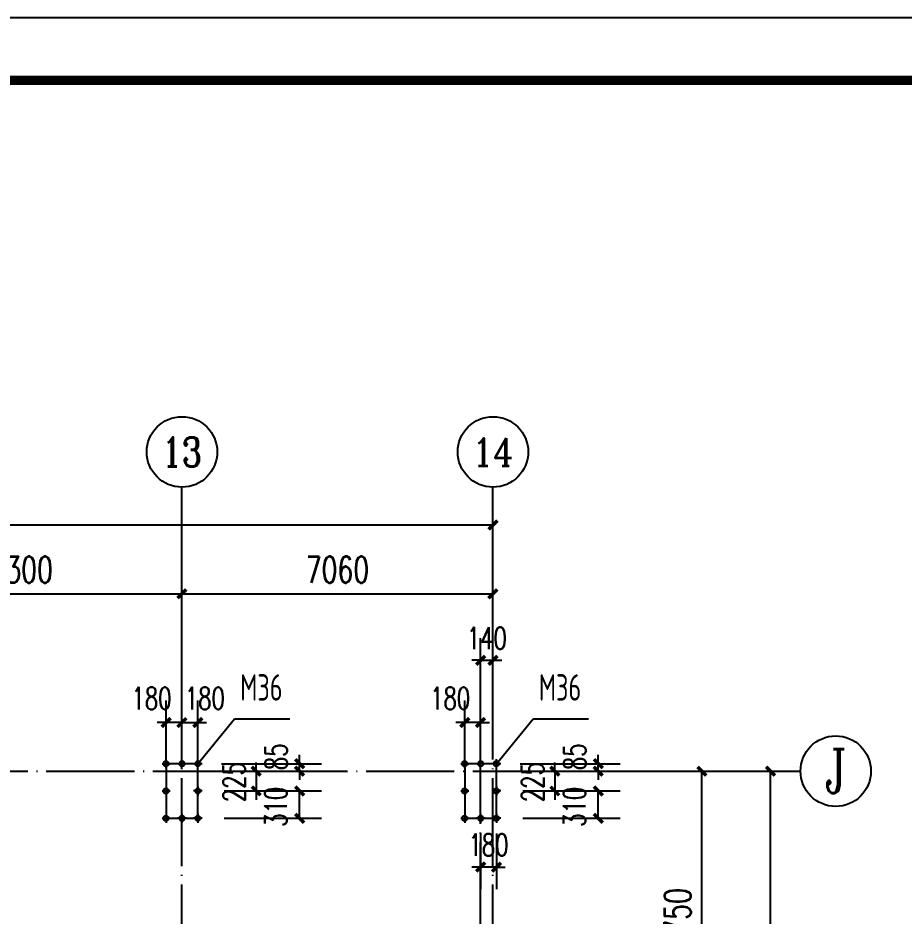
# Model space of a CAD drawing. Extents: x -89996 to 1006241, y -2176 to 440573.
# Drawn here: x 490150 to 510266, y 152204 to 172594 of the extents above; entities that cross this region are included whole.
import ezdxf
from ezdxf.enums import TextEntityAlignment as Align

# ---------------------------------------------------------------- set-up
doc = ezdxf.new("R2010")
doc.units = 0
doc.header["$LTSCALE"] = 1000
doc.header["$MEASUREMENT"] = 0
doc.linetypes.add('DOTE', pattern=[2.42, 2, -0.2, 0.02, -0.2])
for name, color, linetype in [('AXIS', 3, 'Continuous'), ('AXIS_TEXT', 7, 'Continuous'), ('DOTE', 1, 'DOTE'), ('PUB_TITLE', 4, 'Continuous'), ('TEXT', 7, 'Continuous'), ('WALL', 9, 'Continuous')]:
    doc.layers.add(name, color=color, linetype=linetype)
doc.styles.add('_TCH_AXIS', font='COMPLEX', dxfattribs={"bigfont": 'GBCBIG'})
doc.styles.add('_TCH_DIM_T3', font='SIMPLEX', dxfattribs={"width": 0.705882, "bigfont": 'GBCBIG'})
doc.styles.add('COMPLEX', font='COMPLEX')
doc.styles.add('TSSD_Label', font='tssdeng.shx', dxfattribs={"width": 0.7, "bigfont": 'hztxt.shx'})
doc.dimstyles.new('_TCH_ARCH&&200', dxfattribs={"dimtxt": 595, "dimasz": 200, "dimexe": 500, "dimexo": 600, "dimgap": 252.5, "dimtad": 1, "dimdec": 0, "dimzin": 0, "dimdsep": 46, "dimtxsty": '_TCH_DIM_T3', "dimblk": 'ARCHTICK', "dimcen": 0.09, "dimclrt": 7, "dimazin": 2, "dimtfac": 1, "dimtdec": 0, "dimtix": 1, "dimtmove": 2, "dimatfit": 3, "dimfxl": 0, "dimtolj": 1, "dimtzin": 0, "dimarcsym": 0})
doc.dimstyles.new('TCH-200-1', dxfattribs={"dimtxt": 595, "dimasz": 200, "dimexe": 500, "dimexo": 600, "dimgap": 252.5, "dimtad": 1, "dimdec": 0, "dimzin": 0, "dimdsep": 46, "dimtxsty": '_TCH_DIM_T3', "dimblk": 'ARCHTICK', "dimcen": 0.09, "dimclrd": 3, "dimclre": 3, "dimclrt": 7, "dimazin": 2, "dimtfac": 1, "dimtdec": 0, "dimtix": 1, "dimtmove": 2, "dimatfit": 3, "dimfxl": 0, "dimtolj": 1, "dimtzin": 0, "dimarcsym": 0})
doc.dimstyles.new('TCH-200-2', dxfattribs={"dimtxt": 500, "dimasz": 200, "dimexe": 500, "dimexo": 600, "dimgap": 252.5, "dimtad": 1, "dimdec": 0, "dimlfac": 0.5, "dimzin": 0, "dimdsep": 46, "dimtxsty": '_TCH_DIM_T3', "dimblk": 'ARCHTICK', "dimcen": 0.09, "dimclrd": 124, "dimclre": 124, "dimclrt": 7, "dimazin": 2, "dimtfac": 1, "dimtdec": 0, "dimtix": 1, "dimtmove": 2, "dimatfit": 3, "dimfxl": 0, "dimtolj": 1, "dimtzin": 0, "dimarcsym": 0})

# ---------------------------------------------------------------- blocks, each defined once
blk = doc.blocks.new('_ArchTick')
at = {"color": 0, "linetype": 'ByBlock', "const_width": 0.4}
blk.add_lwpolyline([(-0.5, -0.5), (0.5, 0.5)], dxfattribs=at)
blk = doc.blocks.new('*D1262')
at = {"layer": 'Defpoints', "color": 0, "transparency": 16777216}
for p in [(501144, 155493), (507235, 155493), (501173, 115883)]:
    blk.add_point(p, dxfattribs=at)
at = {"layer": 'WALL', "color": 3, "lineweight": -2, "transparency": 16777216}
for p, q in [((501744, 155493), (507735, 155493)), ((507235, 115883), (507235, 155493)), ((501773, 115883), (507735, 115883))]:
    blk.add_line(p, q, dxfattribs=at)
at = {"layer": 'WALL', "color": 3, "lineweight": -2, "transparency": 16777216, "xscale": 200, "yscale": 200, "zscale": 200}
for p, rotation in [((507235, 155493), 90), ((507235, 115883), 270)]:
    blk.add_blockref('_ArchTick', p, dxfattribs=dict(at, rotation=rotation))
at = {"layer": 'WALL', "color": 7, "transparency": 16777216, "insert": (506685, 135688), "char_height": 595, "attachment_point": 5, "rotation": 90, "style": '_TCH_DIM_T3'}
blk.add_mtext('\\A1;39610', dxfattribs=at)
blk = doc.blocks.new('*D1264')
at = {"layer": 'Defpoints', "color": 0, "transparency": 16777216}
for p in [(421624, 161082), (500933, 155833), (421624, 155633)]:
    blk.add_point(p, dxfattribs=at)
at = {"layer": 'WALL', "color": 3, "lineweight": -2, "transparency": 16777216}
for p, q in [((421624, 156233), (421624, 161582)), ((500933, 156433), (500933, 161582)), ((500933, 161082), (421624, 161082))]:
    blk.add_line(p, q, dxfattribs=at)
at = {"layer": 'WALL', "color": 3, "lineweight": -2, "transparency": 16777216, "xscale": 200, "yscale": 200, "zscale": 200, "rotation": 180}
blk.add_blockref('_ArchTick', (421624, 161082), dxfattribs=at)
at = {"layer": 'WALL', "color": 3, "lineweight": -2, "transparency": 16777216, "xscale": 200, "yscale": 200, "zscale": 200}
blk.add_blockref('_ArchTick', (500933, 161082), dxfattribs=at)
at = {"layer": 'WALL', "color": 7, "transparency": 16777216, "insert": (461279, 161632), "char_height": 595, "attachment_point": 5, "style": '_TCH_DIM_T3'}
blk.add_mtext('\\A1;79310', dxfattribs=at)
blk = doc.blocks.new('*D1722')
at = {"color": 124, "linetype": 'ByBlock', "lineweight": -2, "transparency": 16777216}
for p, q in [((496544, 155663), (496544, 155863)), ((494773, 155663), (497044, 155663)), ((496544, 155493), (496544, 155663)), ((494773, 155493), (497044, 155493)), ((496544, 155493), (496544, 155293))]:
    blk.add_line(p, q, dxfattribs=at)
at = {"layer": 'Defpoints', "color": 0, "linetype": 'ByBlock', "transparency": 16777216}
for p in [(494173, 155663), (496544, 155663), (494173, 155493)]:
    blk.add_point(p, dxfattribs=at)
at = {"color": 124, "linetype": 'ByBlock', "lineweight": -2, "transparency": 16777216, "xscale": 200, "yscale": 200, "zscale": 200}
for p, rotation in [((496544, 155663), 270), ((496544, 155493), 90)]:
    blk.add_blockref('_ArchTick', p, dxfattribs=dict(at, rotation=rotation))
at = {"color": 7, "linetype": 'ByBlock', "transparency": 16777216, "insert": (496013, 155816), "char_height": 500, "attachment_point": 5, "rotation": 90, "style": '_TCH_DIM_T3'}
blk.add_mtext('\\A1;85', dxfattribs=at)
blk = doc.blocks.new('*D1723')
at = {"color": 124, "linetype": 'ByBlock', "lineweight": -2, "transparency": 16777216}
for p, q in [((493513, 155776), (493513, 157097)), ((493873, 155773), (493873, 157097)), ((493513, 156597), (493313, 156597)), ((493873, 156597), (493513, 156597)), ((493873, 156597), (494073, 156597))]:
    blk.add_line(p, q, dxfattribs=at)
at = {"layer": 'Defpoints', "color": 0, "linetype": 'ByBlock', "transparency": 16777216}
for p in [(493513, 156597), (493513, 155176), (493873, 155173)]:
    blk.add_point(p, dxfattribs=at)
at = {"color": 124, "linetype": 'ByBlock', "lineweight": -2, "transparency": 16777216, "xscale": 200, "yscale": 200, "zscale": 200}
blk.add_blockref('_ArchTick', (493513, 156597), dxfattribs=at)
at = {"color": 124, "linetype": 'ByBlock', "lineweight": -2, "transparency": 16777216, "xscale": 200, "yscale": 200, "zscale": 200, "rotation": 180}
blk.add_blockref('_ArchTick', (493873, 156597), dxfattribs=at)
at = {"color": 7, "linetype": 'ByBlock', "transparency": 16777216, "insert": (493185, 157147), "char_height": 500, "attachment_point": 5, "style": '_TCH_DIM_T3'}
blk.add_mtext('\\A1;180', dxfattribs=at)
blk = doc.blocks.new('*D1724')
at = {"color": 124, "linetype": 'ByBlock', "lineweight": -2, "transparency": 16777216}
for p, q in [((493873, 155773), (493873, 157097)), ((494233, 155763), (494233, 157097)), ((493873, 156597), (493673, 156597)), ((493873, 156597), (494233, 156597)), ((494233, 156597), (494433, 156597))]:
    blk.add_line(p, q, dxfattribs=at)
at = {"layer": 'Defpoints', "color": 0, "linetype": 'ByBlock', "transparency": 16777216}
for p in [(494233, 156597), (493873, 155173), (494233, 155163)]:
    blk.add_point(p, dxfattribs=at)
at = {"color": 124, "linetype": 'ByBlock', "lineweight": -2, "transparency": 16777216, "xscale": 200, "yscale": 200, "zscale": 200}
blk.add_blockref('_ArchTick', (493873, 156597), dxfattribs=at)
at = {"color": 124, "linetype": 'ByBlock', "lineweight": -2, "transparency": 16777216, "xscale": 200, "yscale": 200, "zscale": 200, "rotation": 180}
blk.add_blockref('_ArchTick', (494233, 156597), dxfattribs=at)
at = {"color": 7, "linetype": 'ByBlock', "transparency": 16777216, "insert": (494395, 157147), "char_height": 500, "attachment_point": 5, "style": '_TCH_DIM_T3'}
blk.add_mtext('\\A1;180', dxfattribs=at)
blk = doc.blocks.new('*D1725')
at = {"color": 124, "linetype": 'ByBlock', "lineweight": -2, "transparency": 16777216}
for p, q in [((495558, 155493), (495558, 155693)), ((494773, 155493), (496058, 155493)), ((495558, 155493), (495558, 155043)), ((494833, 155043), (496058, 155043)), ((495558, 155043), (495558, 154843))]:
    blk.add_line(p, q, dxfattribs=at)
at = {"layer": 'Defpoints', "color": 0, "linetype": 'ByBlock', "transparency": 16777216}
for p in [(494173, 155493), (494233, 155043), (495558, 155043)]:
    blk.add_point(p, dxfattribs=at)
at = {"color": 124, "linetype": 'ByBlock', "lineweight": -2, "transparency": 16777216, "xscale": 200, "yscale": 200, "zscale": 200}
for p, rotation in [((495558, 155493), 270), ((495558, 155043), 90)]:
    blk.add_blockref('_ArchTick', p, dxfattribs=dict(at, rotation=rotation))
at = {"color": 7, "linetype": 'ByBlock', "transparency": 16777216, "insert": (495055, 155245), "char_height": 500, "attachment_point": 5, "rotation": 90, "style": '_TCH_DIM_T3'}
blk.add_mtext('\\A1;225', dxfattribs=at)
blk = doc.blocks.new('*D1721')
at = {"color": 124, "linetype": 'ByBlock', "lineweight": -2, "transparency": 16777216}
for p, q in [((494833, 155043), (497044, 155043)), ((496544, 154423), (496544, 155043)), ((494833, 154423), (497044, 154423))]:
    blk.add_line(p, q, dxfattribs=at)
at = {"layer": 'Defpoints', "color": 0, "linetype": 'ByBlock', "transparency": 16777216}
for p in [(494233, 155043), (496544, 155043), (494233, 154423)]:
    blk.add_point(p, dxfattribs=at)
at = {"color": 124, "linetype": 'ByBlock', "lineweight": -2, "transparency": 16777216, "xscale": 200, "yscale": 200, "zscale": 200}
for p, rotation in [((496544, 155043), 90), ((496544, 154423), 270)]:
    blk.add_blockref('_ArchTick', p, dxfattribs=dict(at, rotation=rotation))
at = {"color": 7, "linetype": 'ByBlock', "transparency": 16777216, "insert": (496002, 154684), "char_height": 500, "attachment_point": 5, "rotation": 90, "style": '_TCH_DIM_T3'}
blk.add_mtext('\\A1;310', dxfattribs=at)
blk = doc.blocks.new('*D1727')
at = {"color": 124, "linetype": 'ByBlock', "lineweight": -2, "transparency": 16777216}
for p, q in [((503324, 155663), (503324, 155863)), ((501553, 155663), (503824, 155663)), ((503324, 155493), (503324, 155663)), ((501553, 155493), (503824, 155493)), ((503324, 155493), (503324, 155293))]:
    blk.add_line(p, q, dxfattribs=at)
at = {"layer": 'Defpoints', "color": 0, "linetype": 'ByBlock', "transparency": 16777216}
for p in [(500953, 155663), (503324, 155663), (500953, 155493)]:
    blk.add_point(p, dxfattribs=at)
at = {"color": 124, "linetype": 'ByBlock', "lineweight": -2, "transparency": 16777216, "xscale": 200, "yscale": 200, "zscale": 200}
for p, rotation in [((503324, 155663), 270), ((503324, 155493), 90)]:
    blk.add_blockref('_ArchTick', p, dxfattribs=dict(at, rotation=rotation))
at = {"color": 7, "linetype": 'ByBlock', "transparency": 16777216, "insert": (502793, 155816), "char_height": 500, "attachment_point": 5, "rotation": 90, "style": '_TCH_DIM_T3'}
blk.add_mtext('\\A1;85', dxfattribs=at)
blk = doc.blocks.new('*D1728')
at = {"color": 124, "linetype": 'ByBlock', "lineweight": -2, "transparency": 16777216}
for p, q in [((500293, 155776), (500293, 157097)), ((500653, 155773), (500653, 157097)), ((500293, 156597), (500093, 156597)), ((500653, 156597), (500293, 156597)), ((500653, 156597), (500853, 156597))]:
    blk.add_line(p, q, dxfattribs=at)
at = {"layer": 'Defpoints', "color": 0, "linetype": 'ByBlock', "transparency": 16777216}
for p in [(500293, 156597), (500293, 155176), (500653, 155173)]:
    blk.add_point(p, dxfattribs=at)
at = {"color": 124, "linetype": 'ByBlock', "lineweight": -2, "transparency": 16777216, "xscale": 200, "yscale": 200, "zscale": 200}
blk.add_blockref('_ArchTick', (500293, 156597), dxfattribs=at)
at = {"color": 124, "linetype": 'ByBlock', "lineweight": -2, "transparency": 16777216, "xscale": 200, "yscale": 200, "zscale": 200, "rotation": 180}
blk.add_blockref('_ArchTick', (500653, 156597), dxfattribs=at)
at = {"color": 7, "linetype": 'ByBlock', "transparency": 16777216, "insert": (499965, 157147), "char_height": 500, "attachment_point": 5, "style": '_TCH_DIM_T3'}
blk.add_mtext('\\A1;180', dxfattribs=at)
blk = doc.blocks.new('*D1729')
at = {"color": 124, "linetype": 'ByBlock', "lineweight": -2, "transparency": 16777216}
for p, q in [((502338, 155493), (502338, 155693)), ((501553, 155493), (502838, 155493)), ((502338, 155493), (502338, 155043)), ((501613, 155043), (502838, 155043)), ((502338, 155043), (502338, 154843))]:
    blk.add_line(p, q, dxfattribs=at)
at = {"layer": 'Defpoints', "color": 0, "linetype": 'ByBlock', "transparency": 16777216}
for p in [(500953, 155493), (501013, 155043), (502338, 155043)]:
    blk.add_point(p, dxfattribs=at)
at = {"color": 124, "linetype": 'ByBlock', "lineweight": -2, "transparency": 16777216, "xscale": 200, "yscale": 200, "zscale": 200}
for p, rotation in [((502338, 155493), 270), ((502338, 155043), 90)]:
    blk.add_blockref('_ArchTick', p, dxfattribs=dict(at, rotation=rotation))
at = {"color": 7, "linetype": 'ByBlock', "transparency": 16777216, "insert": (501835, 155245), "char_height": 500, "attachment_point": 5, "rotation": 90, "style": '_TCH_DIM_T3'}
blk.add_mtext('\\A1;225', dxfattribs=at)
blk = doc.blocks.new('*D1726')
at = {"color": 124, "linetype": 'ByBlock', "lineweight": -2, "transparency": 16777216}
for p, q in [((501613, 155043), (503824, 155043)), ((503324, 154423), (503324, 155043)), ((501613, 154423), (503824, 154423))]:
    blk.add_line(p, q, dxfattribs=at)
at = {"layer": 'Defpoints', "color": 0, "linetype": 'ByBlock', "transparency": 16777216}
for p in [(501013, 155043), (503324, 155043), (501013, 154423)]:
    blk.add_point(p, dxfattribs=at)
at = {"color": 124, "linetype": 'ByBlock', "lineweight": -2, "transparency": 16777216, "xscale": 200, "yscale": 200, "zscale": 200}
for p, rotation in [((503324, 155043), 90), ((503324, 154423), 270)]:
    blk.add_blockref('_ArchTick', p, dxfattribs=dict(at, rotation=rotation))
at = {"color": 7, "linetype": 'ByBlock', "transparency": 16777216, "insert": (502782, 154684), "char_height": 500, "attachment_point": 5, "rotation": 90, "style": '_TCH_DIM_T3'}
blk.add_mtext('\\A1;310', dxfattribs=at)
blk = doc.blocks.new('*D1730')
at = {"color": 124, "linetype": 'ByBlock', "lineweight": -2, "transparency": 16777216}
for p, q in [((500653, 154081), (500653, 152816)), ((501013, 154081), (501013, 152816)), ((500653, 153316), (500453, 153316)), ((501013, 153316), (500653, 153316)), ((501013, 153316), (501213, 153316))]:
    blk.add_line(p, q, dxfattribs=at)
at = {"layer": 'Defpoints', "color": 0, "linetype": 'ByBlock', "transparency": 16777216}
for p in [(500653, 154681), (501013, 154681), (500653, 153316)]:
    blk.add_point(p, dxfattribs=at)
at = {"color": 124, "linetype": 'ByBlock', "lineweight": -2, "transparency": 16777216, "xscale": 200, "yscale": 200, "zscale": 200}
blk.add_blockref('_ArchTick', (500653, 153316), dxfattribs=at)
at = {"color": 124, "linetype": 'ByBlock', "lineweight": -2, "transparency": 16777216, "xscale": 200, "yscale": 200, "zscale": 200, "rotation": 180}
blk.add_blockref('_ArchTick', (501013, 153316), dxfattribs=at)
at = {"color": 7, "linetype": 'ByBlock', "transparency": 16777216, "insert": (500833, 153819), "char_height": 500, "attachment_point": 5, "style": '_TCH_DIM_T3'}
blk.add_mtext('\\A1;180', dxfattribs=at)
blk = doc.blocks.new('*D1780')
at = {"color": 124, "linetype": 'ByBlock', "lineweight": -2, "transparency": 16777216}
for p, q in [((500653, 155863), (500653, 158510)), ((500933, 155863), (500933, 158510)), ((500653, 158010), (500453, 158010)), ((500653, 158010), (500933, 158010)), ((500933, 158010), (501133, 158010))]:
    blk.add_line(p, q, dxfattribs=at)
at = {"layer": 'Defpoints', "color": 0, "linetype": 'ByBlock', "transparency": 16777216}
for p in [(500933, 158010), (500653, 155263), (500933, 155263)]:
    blk.add_point(p, dxfattribs=at)
at = {"color": 124, "linetype": 'ByBlock', "lineweight": -2, "transparency": 16777216, "xscale": 200, "yscale": 200, "zscale": 200}
blk.add_blockref('_ArchTick', (500653, 158010), dxfattribs=at)
at = {"color": 124, "linetype": 'ByBlock', "lineweight": -2, "transparency": 16777216, "xscale": 200, "yscale": 200, "zscale": 200, "rotation": 180}
blk.add_blockref('_ArchTick', (500933, 158010), dxfattribs=at)
at = {"color": 7, "linetype": 'ByBlock', "transparency": 16777216, "insert": (500793, 158512), "char_height": 500, "attachment_point": 5, "style": '_TCH_DIM_T3'}
blk.add_mtext('\\A1;140', dxfattribs=at)
blk = doc.blocks.new('*D2678')
at = {"layer": 'AXIS', "color": 0, "lineweight": -2, "transparency": 16777216}
for p, q in [((502773, 155493), (506179, 155493)), ((505679, 148743), (505679, 155493)), ((502773, 148743), (506179, 148743))]:
    blk.add_line(p, q, dxfattribs=at)
at = {"layer": 'Defpoints', "color": 0, "transparency": 16777216}
for p in [(502173, 155493), (505679, 155493), (502173, 148743)]:
    blk.add_point(p, dxfattribs=at)
at = {"layer": 'AXIS', "color": 0, "lineweight": -2, "transparency": 16777216, "xscale": 200, "yscale": 200, "zscale": 200}
for p, rotation in [((505679, 155493), 90), ((505679, 148743), 270)]:
    blk.add_blockref('_ArchTick', p, dxfattribs=dict(at, rotation=rotation))
at = {"layer": 'AXIS', "color": 7, "transparency": 16777216, "insert": (505129, 152118), "char_height": 595, "attachment_point": 5, "rotation": 90, "style": '_TCH_DIM_T3'}
blk.add_mtext('\\A1;6750', dxfattribs=at)
blk = doc.blocks.new('*D2698')
at = {"layer": 'AXIS', "color": 0, "lineweight": -2, "transparency": 16777216}
for p, q in [((486573, 157070), (486573, 160020)), ((493873, 157070), (493873, 160020)), ((486573, 159520), (493873, 159520))]:
    blk.add_line(p, q, dxfattribs=at)
at = {"layer": 'Defpoints', "color": 0, "transparency": 16777216}
for p in [(493873, 159520), (486573, 156470), (493873, 156470)]:
    blk.add_point(p, dxfattribs=at)
at = {"layer": 'AXIS', "color": 0, "lineweight": -2, "transparency": 16777216, "xscale": 200, "yscale": 200, "zscale": 200, "rotation": 180}
blk.add_blockref('_ArchTick', (486573, 159520), dxfattribs=at)
at = {"layer": 'AXIS', "color": 0, "lineweight": -2, "transparency": 16777216, "xscale": 200, "yscale": 200, "zscale": 200}
blk.add_blockref('_ArchTick', (493873, 159520), dxfattribs=at)
at = {"layer": 'AXIS', "color": 7, "transparency": 16777216, "insert": (490223, 160070), "char_height": 595, "attachment_point": 5, "style": '_TCH_DIM_T3'}
blk.add_mtext('\\A1;7300', dxfattribs=at)
blk = doc.blocks.new('*D2699')
at = {"layer": 'AXIS', "color": 0, "lineweight": -2, "transparency": 16777216}
for p, q in [((493873, 157070), (493873, 160020)), ((500933, 157070), (500933, 160020)), ((493873, 159520), (500933, 159520))]:
    blk.add_line(p, q, dxfattribs=at)
at = {"layer": 'Defpoints', "color": 0, "transparency": 16777216}
for p in [(500933, 159520), (493873, 156470), (500933, 156470)]:
    blk.add_point(p, dxfattribs=at)
at = {"layer": 'AXIS', "color": 0, "lineweight": -2, "transparency": 16777216, "xscale": 200, "yscale": 200, "zscale": 200, "rotation": 180}
blk.add_blockref('_ArchTick', (493873, 159520), dxfattribs=at)
at = {"layer": 'AXIS', "color": 0, "lineweight": -2, "transparency": 16777216, "xscale": 200, "yscale": 200, "zscale": 200}
blk.add_blockref('_ArchTick', (500933, 159520), dxfattribs=at)
at = {"layer": 'AXIS', "color": 7, "transparency": 16777216, "insert": (497403, 160070), "char_height": 595, "attachment_point": 5, "style": '_TCH_DIM_T3'}
blk.add_mtext('\\A1;7060', dxfattribs=at)
blk = doc.blocks.new('_AXISO')
blk.add_circle((0, 0), 0.5)
at = {"layer": 'AXIS_TEXT', "style": 'COMPLEX', "width": 1.041667}
blk.add_attdef('A', text='', height=0.56, dxfattribs=at).set_placement((-0.25, -0.28), (0.25, -0.28), align=Align.FIT)

msp = doc.modelspace()

# ---------------------------------------------------------------- linework, layer by layer
for centre in [(493513.48, 155663.22), (493873.48, 155663.22), (494233.48, 155663.22), (500293.48, 155663.22), (500653.48, 155663.22), (501013.48, 155663.22), (493513.48, 155043.22), (494233.48, 155043.22), (500293.48, 155043.22), (501013.48, 155043.22), (493513.48, 154423.22), (493873.48, 154423.22), (494233.48, 154423.22), (500293.48, 154423.22), (500653.48, 154423.22), (501013.48, 154423.22)]:
    msp.add_circle(centre, 58.52)
at = {"layer": 'AXIS'}
for p, q in [((493873.48, 156470.01), (493873.48, 161941.42)), ((500933.48, 156470.01), (500933.48, 161941.42)), ((495067.87, 156672.14), (494223.48, 155643.22)), ((496321.89, 156672.14), (495067.87, 156672.14)), ((501847.87, 156672.14), (501003.48, 155643.22)), ((503101.89, 156672.14), (501847.87, 156672.14)), ((493422.81, 155663.22), (493604.15, 155663.22)), ((493513.48, 155562.55), (493513.48, 155763.89)), ((493974.15, 155663.22), (493772.81, 155663.22)), ((493873.48, 155562.55), (493873.48, 155763.89)), ((494334.15, 155663.22), (494132.81, 155663.22)), ((494233.48, 155562.55), (494233.48, 155763.89)), ((500202.81, 155663.22), (500384.15, 155663.22)), ((500293.48, 155562.55), (500293.48, 155763.89)), ((500754.15, 155663.22), (500552.81, 155663.22)), ((500653.48, 155562.55), (500653.48, 155763.89)), ((501114.15, 155663.22), (500912.81, 155663.22)), ((501013.48, 155562.55), (501013.48, 155763.89)), ((502173.48, 155493.22), (507915.11, 155493.22)), ((493422.81, 155043.22), (493604.15, 155043.22)), ((493513.48, 155143.89), (493513.48, 154942.55)), ((494334.15, 155043.22), (494132.81, 155043.22)), ((494233.48, 155143.89), (494233.48, 154942.55)), ((500202.81, 155043.22), (500384.15, 155043.22)), ((500293.48, 155143.89), (500293.48, 154942.55)), ((501114.15, 155043.22), (500912.81, 155043.22)), ((501013.48, 155143.89), (501013.48, 154942.55)), ((493422.81, 154423.22), (493604.15, 154423.22)), ((493513.48, 154523.89), (493513.48, 154322.55)), ((493974.15, 154423.22), (493772.81, 154423.22)), ((493873.48, 154523.89), (493873.48, 154322.55)), ((494334.15, 154423.22), (494132.81, 154423.22)), ((494233.48, 154523.89), (494233.48, 154322.55)), ((500202.81, 154423.22), (500384.15, 154423.22)), ((500293.48, 154523.89), (500293.48, 154322.55)), ((500754.15, 154423.22), (500552.81, 154423.22)), ((500653.48, 154523.89), (500653.48, 154322.55)), ((501114.15, 154423.22), (500912.81, 154423.22)), ((501013.48, 154523.89), (501013.48, 154322.55))]:
    msp.add_line(p, q, dxfattribs=at)
at = {"layer": 'DOTE'}
for p, q in [((493873.48, 114616.43), (493873.48, 156470.01)), ((500653.48, 115580.46), (500653.48, 156470.01)), ((500933.48, 114616.43), (500933.48, 156470.01)), ((410933.48, 155493.22), (501933.48, 155493.22))]:
    msp.add_line(p, q, dxfattribs=at)
for points in [[(494233.48, 155663.22), (493513.48, 155663.22), (493513.48, 154423.22), (494233.48, 154423.22)], [(501013.48, 155663.22), (500293.48, 155663.22), (500293.48, 154423.22), (501013.48, 154423.22)]]:
    msp.add_lwpolyline(points, close=True, dxfattribs=at)
at = {"layer": 'PUB_TITLE'}
msp.add_lwpolyline([(396096.09, 88593.71), (544696.09, 88593.71), (544696.09, 172593.71), (396096.09, 172593.71)], close=True, dxfattribs=at)
at = {"layer": 'PUB_TITLE', "const_width": 212.12}
msp.add_lwpolyline([(399631.44, 90007.85), (399631.44, 171179.57), (543281.95, 171179.57), (543281.95, 90007.85)], close=True, dxfattribs=at)

# ---------------------------------------------------------------- block references
at = {"layer": 'AXIS'}
ref = msp.add_blockref('_AXISO', (493873.48, 162741.42), dxfattribs=dict(at, xscale=1600, yscale=1600, zscale=1600))
ref.add_attrib('A', '13', dxfattribs={"layer": 'AXIS_TEXT', "height": 656.891, "style": '_TCH_AXIS'}).set_placement((493419.91, 162412.97), (494327.04, 162412.97), align=Align.FIT)
ref = msp.add_blockref('_AXISO', (500933.48, 162741.42), dxfattribs=dict(at, xscale=1600, yscale=1600, zscale=1600))
ref.add_attrib('A', '14', dxfattribs={"layer": 'AXIS_TEXT', "height": 628.15, "style": '_TCH_AXIS'}).set_placement((500469.84, 162427.35), (501397.11, 162427.35), align=Align.FIT)
ref = msp.add_blockref('_AXISO', (508715.11, 155493.22), dxfattribs=dict(at, xscale=1600, yscale=1600, zscale=1600))
ref.add_attrib('A', 'J', dxfattribs={"layer": 'AXIS_TEXT', "height": 992.13, "style": '_TCH_AXIS'}).set_placement((508455.26, 154997.16), (508974.95, 154997.16), align=Align.FIT)

# ---------------------------------------------------------------- texts
at = {"layer": 'TEXT', "style": 'TSSD_Label', "width": 0.7}
for p in [(495675.94, 156914.41), (502455.94, 156914.41)]:
    msp.add_text('M36', height=600, rotation=360, dxfattribs=at).set_placement(p, align=Align.BOTTOM_CENTER)

# ---------------------------------------------------------------- dimensions: what is measured, and where the dimension line sits
at = {"linetype": 'ByBlock'}
for base, p1, p2, picture, middle in [((500933.48, 158009.67), (500653.48, 155263.42), (500933.48, 155263.42), '*D1780', (500793.48, 158512.17)), ((500653.48, 153316.49), (501013.48, 154680.64), (500653.48, 154680.64), '*D1730', (500833.48, 153818.99))]:
    dim = msp.add_linear_dim(base=base, p1=p1, p2=p2, dimstyle='TCH-200-2', dxfattribs=at)
    dim.commit()
    dim.dimension.update_dxf_attribs({"geometry": picture, "text_midpoint": middle})
for base, p1, p2, angle, picture, middle in [((493513.48, 156597.26), (493873.48, 155173.22), (493513.48, 155175.61), 180, '*D1723', (493185.27, 157147.26)), ((500293.48, 156597.26), (500653.48, 155173.22), (500293.48, 155175.61), 180, '*D1728', (499965.27, 157147.26)), ((496543.54, 155663.22), (494173.48, 155493.22), (494173.48, 155663.22), 90, '*D1722', (496012.68, 155815.74)), ((503323.54, 155663.22), (500953.48, 155493.22), (500953.48, 155663.22), 90, '*D1727', (502792.68, 155815.74)), ((495557.5, 155043.22), (494173.48, 155493.22), (494233.48, 155043.22), 90, '*D1725', (495054.81, 155245.07)), ((502337.5, 155043.22), (500953.48, 155493.22), (501013.48, 155043.22), 90, '*D1729', (501834.81, 155245.07)), ((496543.54, 155043.22), (494233.48, 154423.22), (494233.48, 155043.22), 270, '*D1721', (496002.04, 154684.13)), ((503323.54, 155043.22), (501013.48, 154423.22), (501013.48, 155043.22), 270, '*D1726', (502782.04, 154684.13))]:
    dim = msp.add_linear_dim(base=base, p1=p1, p2=p2, angle=angle, dimstyle='TCH-200-2', dxfattribs=at)
    dim.commit()
    dim.dimension.update_dxf_attribs({"geometry": picture, "text_midpoint": middle, "dimtype": 128})
dim = msp.add_linear_dim(base=(494233.48, 156597.26), p1=(493873.48, 155173.22), p2=(494233.48, 155163.13), dimstyle='TCH-200-2', dxfattribs=at)
dim.commit()
dim.dimension.update_dxf_attribs({"geometry": '*D1724', "text_midpoint": (494395.14, 157147.26), "dimtype": 128})
at = {"layer": 'AXIS'}
for p1, p2, distance, picture, middle in [((486573.48, 156470.01), (493873.48, 156470.01), 3050, '*D2698', (490223.48, 160070.01)), ((493873.48, 156470.01), (500933.48, 156470.01), 3050, '*D2699', (497403.48, 160070.01)), ((502173.48, 148743.22), (502173.48, 155493.22), -3505.51, '*D2678', (505128.98, 152118.22))]:
    dim = msp.add_aligned_dim(p1=p1, p2=p2, distance=distance, dimstyle='_TCH_ARCH&&200', dxfattribs=at)
    dim.commit()
    dim.dimension.update_dxf_attribs({"geometry": picture, "text_midpoint": middle})
at = {"layer": 'WALL'}
for base, p1, p2, angle, picture, middle in [((421623.65, 161081.84), (500933.48, 155833.22), (421623.65, 155633.22), 180, '*D1264', (461278.56, 161631.84)), ((507235.08, 155493.22), (501173.48, 115883.22), (501143.91, 155493.22), 90, '*D1262', (506685.08, 135688.22))]:
    dim = msp.add_linear_dim(base=base, p1=p1, p2=p2, angle=angle, dimstyle='TCH-200-1', dxfattribs=at)
    dim.commit()
    dim.dimension.update_dxf_attribs({"geometry": picture, "text_midpoint": middle})

doc.saveas('drawing.dxf')
